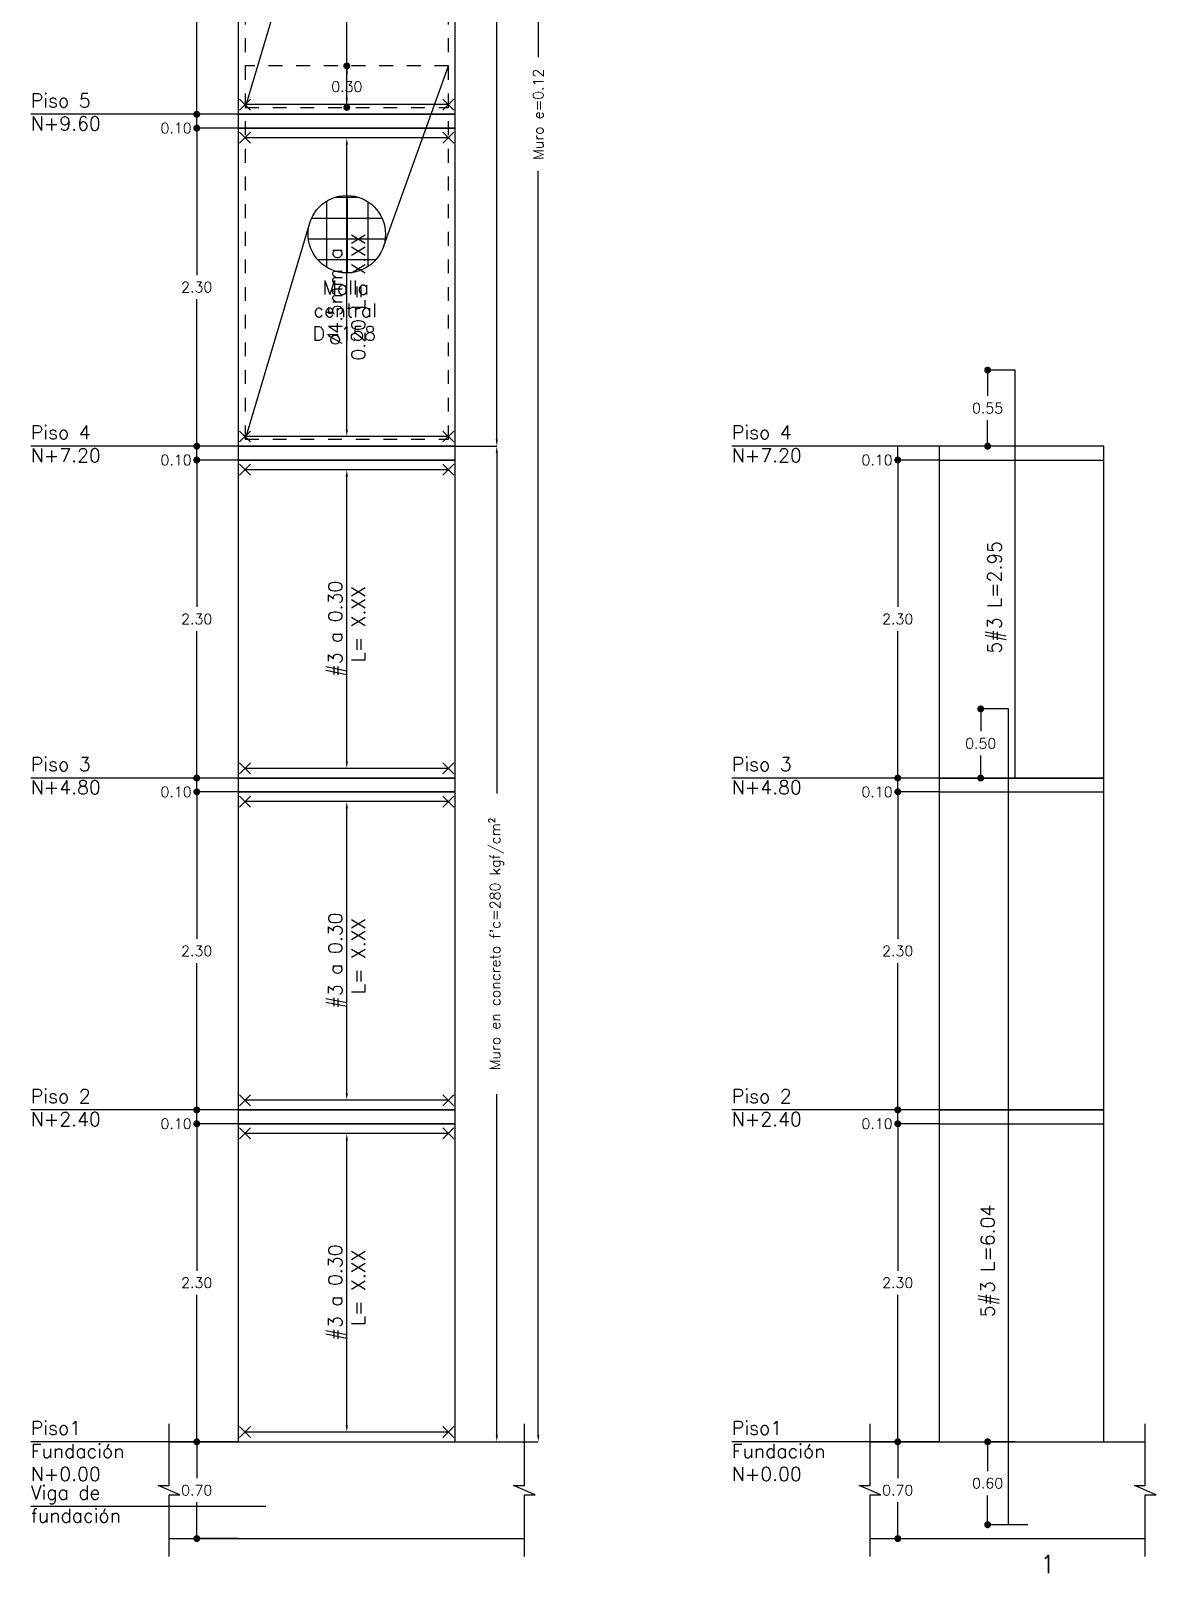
# Model space of a CAD drawing. Header units: millimetres. Extents: x -99999999 to 100000000, y -41 to 20.
# Drawn here: x 94.46 to 102.6, y -0.95 to 10.2 of the extents above; entities that cross this region are included whole.
import ezdxf

# ---------------------------------------------------------------- set-up
doc = ezdxf.new("R2010")
doc.units = ezdxf.units.MM
doc.header["$LTSCALE"] = 0.01
doc.header["$PDMODE"] = 3
doc.linetypes.add('DASHED2', pattern=[0.375, 0.25, -0.125])
for name, color, linetype in [('FC_BORDES', 4, 'Continuous'), ('FC_COTAS', 1, 'Continuous'), ('FC_ET_VSMM', 3, 'Continuous'), ('FC_LINEA CORTE', 1, 'Continuous'), ('FC_MALLA', 3, 'DASHED2'), ('FC_R-100', 12, 'Continuous'), ('FC_R-80', 11, 'Continuous'), ('FC_REFUERZO', 5, 'Continuous'), ('FC_REFUERZO 2', 1, 'Continuous')]:
    doc.layers.add(name, color=color, linetype=linetype)
doc.styles.add('FC_TEXT', font='romans.shx', dxfattribs={"height": 0.002})
doc.styles.add('FC_TEXT1', font='romans.shx')
doc.dimstyles.new('FC_COTAS', dxfattribs={"dimtxt": 0.0015, "dimasz": 0.001, "dimexe": 0, "dimexo": 0, "dimgap": 0.001, "dimtad": 1, "dimtih": 1, "dimtoh": 1, "dimzin": 0, "dimdsep": 46, "dimtxsty": 'FC_TEXT1', "dimblk": 'DOT', "dimcen": 0.09, "dimclrd": 256, "dimclre": 256, "dimclrt": 256, "dimadec": 0, "dimazin": 0, "dimtfac": 1, "dimtix": 1, "dimtmove": 2, "dimatfit": 3, "dimfxl": 1.002, "dimtolj": 1, "dimtzin": 0, "dimlwd": -1, "dimarcsym": 0})

# ---------------------------------------------------------------- blocks, each defined once
blk = doc.blocks.new('_Dot')
at = {"color": 0, "linetype": 'ByBlock', "lineweight": -2}
blk.add_line((-0.5, 0), (-1, 0), dxfattribs=at)
at = {"color": 0, "linetype": 'ByBlock', "const_width": 0.5}
blk.add_lwpolyline([(-0.25, 0, 1), (0.25, 0, 1)], format="xyb", close=True, dxfattribs=at)
blk = doc.blocks.new('*D642')
at = {"layer": 'Defpoints', "color": 0, "ltscale": 0.6, "transparency": 16777216}
for p in [(95.96, 0), (95.66, 0), (95.96, -0.7)]:
    blk.add_point(p, dxfattribs=at)
at = {"layer": 'FC_COTAS', "lineweight": -2, "ltscale": 0.6, "transparency": 16777216}
for p, q in [((95.96, 0), (95.66, 0)), ((95.96, -0.7), (95.66, -0.7))]:
    blk.add_line(p, q, dxfattribs=at)
at = {"layer": 'FC_COTAS', "ltscale": 0.6, "transparency": 16777216}
for p, q in [((95.66, -0.05), (95.66, -0.262)), ((95.66, -0.65), (95.66, -0.437))]:
    blk.add_line(p, q, dxfattribs=at)
at = {"layer": 'FC_COTAS', "ltscale": 0.6, "transparency": 16777216, "xscale": 0.05, "yscale": 0.05, "zscale": 0.05}
for p, rotation in [((95.66, 0), 90), ((95.66, -0.7), 270)]:
    blk.add_blockref('_Dot', p, dxfattribs=dict(at, rotation=rotation))
at = {"layer": 'FC_COTAS', "ltscale": 0.6, "transparency": 16777216, "insert": (95.66, -0.35), "char_height": 0.075, "attachment_point": 5, "style": 'FC_TEXT1'}
blk.add_mtext('\\A1;0.70', dxfattribs=at)
blk = doc.blocks.new('*U311')
at = {"layer": 'FC_LINEA CORTE'}
blk.add_lwpolyline([(0, -0.0096), (0, -0.00067), (0.00157, -0.00067), (-0.00157, 0.00067), (0, 0.00067), (0, 0.0096)], dxfattribs=at)
blk = doc.blocks.new('*D645')
at = {"layer": 'Defpoints', "color": 0, "ltscale": 0.6, "transparency": 16777216}
for p in [(95.66, 2.3), (95.96, 2.3), (95.96, 0)]:
    blk.add_point(p, dxfattribs=at)
at = {"layer": 'FC_COTAS', "lineweight": -2, "ltscale": 0.6, "transparency": 16777216}
for p, q in [((95.96, 2.3), (95.66, 2.3)), ((95.96, 0), (95.66, 0))]:
    blk.add_line(p, q, dxfattribs=at)
at = {"layer": 'FC_COTAS', "ltscale": 0.6, "transparency": 16777216}
for p, q in [((95.66, 2.25), (95.66, 1.237)), ((95.66, 0.05), (95.66, 1.062))]:
    blk.add_line(p, q, dxfattribs=at)
at = {"layer": 'FC_COTAS', "ltscale": 0.6, "transparency": 16777216, "xscale": 0.05, "yscale": 0.05, "zscale": 0.05}
for p, rotation in [((95.66, 2.3), 90), ((95.66, 0), 270)]:
    blk.add_blockref('_Dot', p, dxfattribs=dict(at, rotation=rotation))
at = {"layer": 'FC_COTAS', "ltscale": 0.6, "transparency": 16777216, "insert": (95.66, 1.15), "char_height": 0.075, "attachment_point": 5, "style": 'FC_TEXT1'}
blk.add_mtext('\\A1;2.30', dxfattribs=at)
blk = doc.blocks.new('*D646')
at = {"layer": 'Defpoints', "color": 0, "ltscale": 0.6, "transparency": 16777216}
for p in [(95.66, 2.4), (95.96, 2.4), (95.96, 2.3)]:
    blk.add_point(p, dxfattribs=at)
at = {"layer": 'FC_COTAS', "lineweight": -2, "ltscale": 0.6, "transparency": 16777216}
for p, q in [((95.96, 2.4), (95.66, 2.4)), ((95.96, 2.3), (95.66, 2.3))]:
    blk.add_line(p, q, dxfattribs=at)
at = {"layer": 'FC_COTAS', "ltscale": 0.6, "transparency": 16777216}
blk.add_line((95.66, 2.3), (95.66, 2.4), dxfattribs=at)
at = {"layer": 'FC_COTAS', "ltscale": 0.6, "transparency": 16777216, "insert": (95.51, 2.3), "char_height": 0.075, "attachment_point": 5, "style": 'FC_TEXT1'}
blk.add_mtext('\\A1;0.10', dxfattribs=at)
blk = doc.blocks.new('*U647')
at = {"color": 0}
blk.add_line((2.01, 0), (0.05, 0), dxfattribs=at)
at = {"layer": 'FC_REFUERZO 2', "ltscale": 0.9}
for p, q in [((-0.003, 0.053), (0.103, -0.053)), ((0.103, 0.053), (-0.003, -0.053)), ((2.063, 0.053), (1.957, -0.053)), ((1.957, 0.053), (2.063, -0.053))]:
    blk.add_line(p, q, dxfattribs=at)
blk = doc.blocks.new('*D648')
at = {"layer": 'Defpoints', "color": 0, "ltscale": 0.6, "transparency": 16777216}
for p in [(96.745, 2.23), (96.745, 2.23), (96.745, 0.07)]:
    blk.add_point(p, dxfattribs=at)
at = {"layer": 'FC_COTAS', "ltscale": 0.6, "transparency": 16777216}
blk.add_line((96.745, 0.12), (96.745, 2.18), dxfattribs=at)
for points in [[(96.737, 2.18), (96.753, 2.18), (96.745, 2.23)], [(96.737, 0.12), (96.753, 0.12), (96.745, 0.07)]]:
    blk.add_solid(points, dxfattribs=at)
blk = doc.blocks.new('*D649')
at = {"layer": 'Defpoints', "color": 0, "ltscale": 0.6, "transparency": 16777216}
for p in [(95.66, 4.7), (95.96, 4.7), (95.96, 2.4)]:
    blk.add_point(p, dxfattribs=at)
at = {"layer": 'FC_COTAS', "lineweight": -2, "ltscale": 0.6, "transparency": 16777216}
for p, q in [((95.96, 4.7), (95.66, 4.7)), ((95.96, 2.4), (95.66, 2.4))]:
    blk.add_line(p, q, dxfattribs=at)
at = {"layer": 'FC_COTAS', "ltscale": 0.6, "transparency": 16777216}
for p, q in [((95.66, 4.65), (95.66, 3.637)), ((95.66, 2.45), (95.66, 3.462))]:
    blk.add_line(p, q, dxfattribs=at)
at = {"layer": 'FC_COTAS', "ltscale": 0.6, "transparency": 16777216, "xscale": 0.05, "yscale": 0.05, "zscale": 0.05}
for p, rotation in [((95.66, 4.7), 90), ((95.66, 2.4), 270)]:
    blk.add_blockref('_Dot', p, dxfattribs=dict(at, rotation=rotation))
at = {"layer": 'FC_COTAS', "ltscale": 0.6, "transparency": 16777216, "insert": (95.66, 3.55), "char_height": 0.075, "attachment_point": 5, "style": 'FC_TEXT1'}
blk.add_mtext('\\A1;2.30', dxfattribs=at)
blk = doc.blocks.new('*D650')
at = {"layer": 'Defpoints', "color": 0, "ltscale": 0.6, "transparency": 16777216}
for p in [(95.66, 4.8), (95.96, 4.8), (95.96, 4.7)]:
    blk.add_point(p, dxfattribs=at)
at = {"layer": 'FC_COTAS', "lineweight": -2, "ltscale": 0.6, "transparency": 16777216}
for p, q in [((95.96, 4.8), (95.66, 4.8)), ((95.96, 4.7), (95.66, 4.7))]:
    blk.add_line(p, q, dxfattribs=at)
at = {"layer": 'FC_COTAS', "ltscale": 0.6, "transparency": 16777216}
blk.add_line((95.66, 4.7), (95.66, 4.8), dxfattribs=at)
at = {"layer": 'FC_COTAS', "ltscale": 0.6, "transparency": 16777216, "insert": (95.51, 4.7), "char_height": 0.075, "attachment_point": 5, "style": 'FC_TEXT1'}
blk.add_mtext('\\A1;0.10', dxfattribs=at)
blk = doc.blocks.new('*D651')
at = {"layer": 'Defpoints', "color": 0, "ltscale": 0.6, "transparency": 16777216}
for p in [(96.745, 4.63), (96.745, 4.63), (96.745, 2.47)]:
    blk.add_point(p, dxfattribs=at)
at = {"layer": 'FC_COTAS', "ltscale": 0.6, "transparency": 16777216}
blk.add_line((96.745, 2.52), (96.745, 4.58), dxfattribs=at)
for points in [[(96.737, 4.58), (96.753, 4.58), (96.745, 4.63)], [(96.737, 2.52), (96.753, 2.52), (96.745, 2.47)]]:
    blk.add_solid(points, dxfattribs=at)
blk = doc.blocks.new('*D652')
at = {"layer": 'Defpoints', "color": 0, "ltscale": 0.6, "transparency": 16777216}
for p in [(95.66, 7.1), (95.96, 7.1), (95.96, 4.8)]:
    blk.add_point(p, dxfattribs=at)
at = {"layer": 'FC_COTAS', "lineweight": -2, "ltscale": 0.6, "transparency": 16777216}
for p, q in [((95.96, 7.1), (95.66, 7.1)), ((95.96, 4.8), (95.66, 4.8))]:
    blk.add_line(p, q, dxfattribs=at)
at = {"layer": 'FC_COTAS', "ltscale": 0.6, "transparency": 16777216}
for p, q in [((95.66, 7.05), (95.66, 6.037)), ((95.66, 4.85), (95.66, 5.862))]:
    blk.add_line(p, q, dxfattribs=at)
at = {"layer": 'FC_COTAS', "ltscale": 0.6, "transparency": 16777216, "xscale": 0.05, "yscale": 0.05, "zscale": 0.05}
for p, rotation in [((95.66, 7.1), 90), ((95.66, 4.8), 270)]:
    blk.add_blockref('_Dot', p, dxfattribs=dict(at, rotation=rotation))
at = {"layer": 'FC_COTAS', "ltscale": 0.6, "transparency": 16777216, "insert": (95.66, 5.95), "char_height": 0.075, "attachment_point": 5, "style": 'FC_TEXT1'}
blk.add_mtext('\\A1;2.30', dxfattribs=at)
blk = doc.blocks.new('*D653')
at = {"layer": 'Defpoints', "color": 0, "ltscale": 0.6, "transparency": 16777216}
for p in [(95.66, 7.2), (95.96, 7.2), (95.96, 7.1)]:
    blk.add_point(p, dxfattribs=at)
at = {"layer": 'FC_COTAS', "lineweight": -2, "ltscale": 0.6, "transparency": 16777216}
for p, q in [((95.96, 7.2), (95.66, 7.2)), ((95.96, 7.1), (95.66, 7.1))]:
    blk.add_line(p, q, dxfattribs=at)
at = {"layer": 'FC_COTAS', "ltscale": 0.6, "transparency": 16777216}
blk.add_line((95.66, 7.1), (95.66, 7.2), dxfattribs=at)
at = {"layer": 'FC_COTAS', "ltscale": 0.6, "transparency": 16777216, "insert": (95.51, 7.1), "char_height": 0.075, "attachment_point": 5, "style": 'FC_TEXT1'}
blk.add_mtext('\\A1;0.10', dxfattribs=at)
blk = doc.blocks.new('*D654')
at = {"layer": 'Defpoints', "color": 0, "ltscale": 0.6, "transparency": 16777216}
for p in [(96.745, 7.03), (96.745, 7.03), (96.745, 4.87)]:
    blk.add_point(p, dxfattribs=at)
at = {"layer": 'FC_COTAS', "ltscale": 0.6, "transparency": 16777216}
blk.add_line((96.745, 4.92), (96.745, 6.98), dxfattribs=at)
for points in [[(96.737, 6.98), (96.753, 6.98), (96.745, 7.03)], [(96.737, 4.92), (96.753, 4.92), (96.745, 4.87)]]:
    blk.add_solid(points, dxfattribs=at)
blk = doc.blocks.new('*D655')
at = {"layer": 'Defpoints', "color": 0, "ltscale": 0.6, "transparency": 16777216}
for p in [(95.66, 9.5), (95.96, 9.5), (95.96, 7.2)]:
    blk.add_point(p, dxfattribs=at)
at = {"layer": 'FC_COTAS', "lineweight": -2, "ltscale": 0.6, "transparency": 16777216}
for p, q in [((95.96, 9.5), (95.66, 9.5)), ((95.96, 7.2), (95.66, 7.2))]:
    blk.add_line(p, q, dxfattribs=at)
at = {"layer": 'FC_COTAS', "ltscale": 0.6, "transparency": 16777216}
for p, q in [((95.66, 9.45), (95.66, 8.437)), ((95.66, 7.25), (95.66, 8.262))]:
    blk.add_line(p, q, dxfattribs=at)
at = {"layer": 'FC_COTAS', "ltscale": 0.6, "transparency": 16777216, "xscale": 0.05, "yscale": 0.05, "zscale": 0.05}
for p, rotation in [((95.66, 9.5), 90), ((95.66, 7.2), 270)]:
    blk.add_blockref('_Dot', p, dxfattribs=dict(at, rotation=rotation))
at = {"layer": 'FC_COTAS', "ltscale": 0.6, "transparency": 16777216, "insert": (95.66, 8.35), "char_height": 0.075, "attachment_point": 5, "style": 'FC_TEXT1'}
blk.add_mtext('\\A1;2.30', dxfattribs=at)
blk = doc.blocks.new('*D656')
at = {"layer": 'Defpoints', "color": 0, "ltscale": 0.6, "transparency": 16777216}
for p in [(95.66, 9.6), (95.96, 9.6), (95.96, 9.5)]:
    blk.add_point(p, dxfattribs=at)
at = {"layer": 'FC_COTAS', "lineweight": -2, "ltscale": 0.6, "transparency": 16777216}
for p, q in [((95.96, 9.6), (95.66, 9.6)), ((95.96, 9.5), (95.66, 9.5))]:
    blk.add_line(p, q, dxfattribs=at)
at = {"layer": 'FC_COTAS', "ltscale": 0.6, "transparency": 16777216}
blk.add_line((95.66, 9.5), (95.66, 9.6), dxfattribs=at)
at = {"layer": 'FC_COTAS', "ltscale": 0.6, "transparency": 16777216, "insert": (95.51, 9.5), "char_height": 0.075, "attachment_point": 5, "style": 'FC_TEXT1'}
blk.add_mtext('\\A1;0.10', dxfattribs=at)
blk = doc.blocks.new('*D657')
at = {"layer": 'Defpoints', "color": 0, "ltscale": 0.6, "transparency": 16777216}
for p in [(96.745, 9.95), (96.745, 9.95), (96.745, 9.65)]:
    blk.add_point(p, dxfattribs=at)
at = {"layer": 'FC_COTAS', "ltscale": 0.6, "transparency": 16777216}
for p, q in [((96.745, 9.9), (96.745, 9.8875)), ((96.745, 9.7), (96.745, 9.7125))]:
    blk.add_line(p, q, dxfattribs=at)
at = {"layer": 'FC_COTAS', "ltscale": 0.6, "transparency": 16777216, "xscale": 0.05, "yscale": 0.05, "zscale": 0.05}
for p, rotation in [((96.745, 9.95), 90), ((96.745, 9.65), 270)]:
    blk.add_blockref('_Dot', p, dxfattribs=dict(at, rotation=rotation))
at = {"layer": 'FC_COTAS', "ltscale": 0.6, "transparency": 16777216, "insert": (96.745, 9.8), "char_height": 0.075, "attachment_point": 5, "style": 'FC_TEXT1'}
blk.add_mtext('\\A1;0.30', dxfattribs=at)
blk = doc.blocks.new('*U658')
at = {"layer": 'FC_REFUERZO', "ltscale": 0.9}
h = blk.add_hatch(dxfattribs=at)
h.set_pattern_fill('_USER', color=256, scale=0.003, double=1, pattern_type=0)
h.set_pattern_definition([(0, (0, 0), (0, 0.003), []), (90, (0, 0), (-0.003, 2e-19), [])])
edge = h.paths.add_edge_path()
edge.add_arc((0, 0), 0.0056, 0, 360)
at = {"layer": 'FC_BORDES'}
blk.add_circle((0, 0), 0.0056, dxfattribs=at)
at = {"layer": 'FC_LINEA CORTE'}
for points in [[(0.0053, -0.00181), (0.0147, 0.02433)], [(-0.00533, 0.00172), (-0.0147, -0.02967)]]:
    blk.add_lwpolyline(points, dxfattribs=at)
at = {"layer": 'FC_R-80', "ltscale": 0.9, "style": 'FC_TEXT1'}
for tag, p in [('Malla_001', (-0.00351, -0.0087)), ('Malla_002', (-0.00494, -0.01203))]:
    blk.add_attdef(tag, p, '', height=0.002, dxfattribs=at)
blk = doc.blocks.new('*D659')
at = {"layer": 'Defpoints', "color": 0, "ltscale": 0.6, "transparency": 16777216}
for p in [(96.745, 9.43), (96.745, 9.43), (96.745, 7.27)]:
    blk.add_point(p, dxfattribs=at)
at = {"layer": 'FC_COTAS', "ltscale": 0.6, "transparency": 16777216}
blk.add_line((96.745, 7.32), (96.745, 9.38), dxfattribs=at)
for points in [[(96.737, 9.38), (96.753, 9.38), (96.745, 9.43)], [(96.737, 7.32), (96.753, 7.32), (96.745, 7.27)]]:
    blk.add_solid(points, dxfattribs=at)
blk = doc.blocks.new('*D660')
at = {"layer": 'Defpoints', "color": 0, "ltscale": 0.6, "transparency": 16777216}
for p in [(95.66, 11.9), (95.96, 11.9), (95.96, 9.6)]:
    blk.add_point(p, dxfattribs=at)
at = {"layer": 'FC_COTAS', "lineweight": -2, "ltscale": 0.6, "transparency": 16777216}
for p, q in [((95.96, 11.9), (95.66, 11.9)), ((95.96, 9.6), (95.66, 9.6))]:
    blk.add_line(p, q, dxfattribs=at)
at = {"layer": 'FC_COTAS', "ltscale": 0.6, "transparency": 16777216}
for p, q in [((95.66, 11.85), (95.66, 10.837)), ((95.66, 9.65), (95.66, 10.662))]:
    blk.add_line(p, q, dxfattribs=at)
at = {"layer": 'FC_COTAS', "ltscale": 0.6, "transparency": 16777216, "xscale": 0.05, "yscale": 0.05, "zscale": 0.05}
for p, rotation in [((95.66, 11.9), 90), ((95.66, 9.6), 270)]:
    blk.add_blockref('_Dot', p, dxfattribs=dict(at, rotation=rotation))
at = {"layer": 'FC_COTAS', "ltscale": 0.6, "transparency": 16777216, "insert": (95.66, 10.75), "char_height": 0.075, "attachment_point": 5, "style": 'FC_TEXT1'}
blk.add_mtext('\\A1;2.30', dxfattribs=at)
blk = doc.blocks.new('*D663')
at = {"layer": 'Defpoints', "color": 0, "ltscale": 0.6, "transparency": 16777216}
for p in [(96.745, 11.83), (96.745, 11.83), (96.745, 9.67)]:
    blk.add_point(p, dxfattribs=at)
at = {"layer": 'FC_COTAS', "ltscale": 0.6, "transparency": 16777216}
blk.add_line((96.745, 9.72), (96.745, 11.78), dxfattribs=at)
for points in [[(96.737, 11.78), (96.753, 11.78), (96.745, 11.83)], [(96.737, 9.72), (96.753, 9.72), (96.745, 9.67)]]:
    blk.add_solid(points, dxfattribs=at)
blk = doc.blocks.new('*D677')
at = {"layer": 'Defpoints', "color": 0, "ltscale": 0.6, "transparency": 16777216}
for p in [(97.53, 7.2), (97.83, 7.2), (97.53, 0)]:
    blk.add_point(p, dxfattribs=at)
at = {"layer": 'FC_COTAS', "lineweight": -2, "ltscale": 0.6, "transparency": 16777216}
for p, q in [((97.53, 7.2), (97.83, 7.2)), ((97.53, 0), (97.83, 0))]:
    blk.add_line(p, q, dxfattribs=at)
at = {"layer": 'FC_COTAS', "ltscale": 0.6, "transparency": 16777216}
for p, q in [((97.83, 7.15), (97.83, 4.688)), ((97.83, 0.05), (97.83, 2.513))]:
    blk.add_line(p, q, dxfattribs=at)
for points in [[(97.822, 7.15), (97.838, 7.15), (97.83, 7.2)], [(97.822, 0.05), (97.838, 0.05), (97.83, 0)]]:
    blk.add_solid(points, dxfattribs=at)
at = {"layer": 'FC_COTAS', "color": 11, "ltscale": 0.6, "transparency": 16777216, "insert": (97.83, 3.6), "char_height": 0.075, "attachment_point": 5, "rotation": 90, "style": 'FC_TEXT1'}
blk.add_mtext("\\A1;Muro en concreto f'c=280 kgf/cm²", dxfattribs=at)
blk = doc.blocks.new('*D678')
at = {"layer": 'Defpoints', "color": 0, "ltscale": 0.6, "transparency": 16777216}
for p in [(97.53, 19.2), (97.83, 19.2), (97.53, 7.2)]:
    blk.add_point(p, dxfattribs=at)
at = {"layer": 'FC_COTAS', "lineweight": -2, "ltscale": 0.6, "transparency": 16777216}
for p, q in [((97.53, 19.2), (97.83, 19.2)), ((97.53, 7.2), (97.83, 7.2))]:
    blk.add_line(p, q, dxfattribs=at)
at = {"layer": 'FC_COTAS', "ltscale": 0.6, "transparency": 16777216}
for p, q in [((97.83, 19.15), (97.83, 14.288)), ((97.83, 7.25), (97.83, 12.113))]:
    blk.add_line(p, q, dxfattribs=at)
for points in [[(97.822, 19.15), (97.838, 19.15), (97.83, 19.2)], [(97.822, 7.25), (97.838, 7.25), (97.83, 7.2)]]:
    blk.add_solid(points, dxfattribs=at)
at = {"layer": 'FC_COTAS', "color": 11, "ltscale": 0.6, "transparency": 16777216, "insert": (97.83, 13.2), "char_height": 0.075, "attachment_point": 5, "rotation": 90, "style": 'FC_TEXT1'}
blk.add_mtext("\\A1;Muro en concreto f'c=210 kgf/cm²", dxfattribs=at)
blk = doc.blocks.new('*D679')
at = {"layer": 'Defpoints', "color": 0, "ltscale": 0.6, "transparency": 16777216}
for p in [(97.53, 19.2), (98.13, 19.2), (97.53, 0)]:
    blk.add_point(p, dxfattribs=at)
at = {"layer": 'FC_COTAS', "lineweight": -2, "ltscale": 0.6, "transparency": 16777216}
for p, q in [((97.53, 19.2), (98.13, 19.2)), ((97.53, 0), (98.13, 0))]:
    blk.add_line(p, q, dxfattribs=at)
at = {"layer": 'FC_COTAS', "ltscale": 0.6, "transparency": 16777216}
for p, q in [((98.13, 19.15), (98.13, 10.013)), ((98.13, 0.05), (98.13, 9.188))]:
    blk.add_line(p, q, dxfattribs=at)
for points in [[(98.122, 19.15), (98.138, 19.15), (98.13, 19.2)], [(98.122, 0.05), (98.138, 0.05), (98.13, 0)]]:
    blk.add_solid(points, dxfattribs=at)
at = {"layer": 'FC_COTAS', "color": 11, "ltscale": 0.6, "transparency": 16777216, "insert": (98.13, 9.6), "char_height": 0.075, "attachment_point": 5, "rotation": 90, "style": 'FC_TEXT1'}
blk.add_mtext('\\A1;Muro e=0.12', dxfattribs=at)
blk = doc.blocks.new('*D680')
at = {"layer": 'Defpoints', "color": 0, "ltscale": 0.6, "transparency": 16777216}
for p in [(100.73, 0), (100.73, -0.7), (100.73, -0.7)]:
    blk.add_point(p, dxfattribs=at)
at = {"layer": 'FC_COTAS', "ltscale": 0.6, "transparency": 16777216}
for p, q in [((100.73, -0.05), (100.73, -0.262)), ((100.73, -0.65), (100.73, -0.437))]:
    blk.add_line(p, q, dxfattribs=at)
at = {"layer": 'FC_COTAS', "ltscale": 0.6, "transparency": 16777216, "xscale": 0.05, "yscale": 0.05, "zscale": 0.05}
for p, rotation in [((100.73, 0), 90), ((100.73, -0.7), 270)]:
    blk.add_blockref('_Dot', p, dxfattribs=dict(at, rotation=rotation))
at = {"layer": 'FC_COTAS', "ltscale": 0.6, "transparency": 16777216, "insert": (100.73, -0.35), "char_height": 0.075, "attachment_point": 5, "style": 'FC_TEXT1'}
blk.add_mtext('\\A1;0.70', dxfattribs=at)
blk = doc.blocks.new('*D681')
at = {"layer": 'Defpoints', "color": 0, "ltscale": 0.6, "transparency": 16777216}
for p in [(100.73, 2.3), (101.03, 2.3), (101.03, 0)]:
    blk.add_point(p, dxfattribs=at)
at = {"layer": 'FC_COTAS', "lineweight": -2, "ltscale": 0.6, "transparency": 16777216}
for p, q in [((101.03, 2.3), (100.73, 2.3)), ((101.03, 0), (100.73, 0))]:
    blk.add_line(p, q, dxfattribs=at)
at = {"layer": 'FC_COTAS', "ltscale": 0.6, "transparency": 16777216}
for p, q in [((100.73, 2.25), (100.73, 1.237)), ((100.73, 0.05), (100.73, 1.062))]:
    blk.add_line(p, q, dxfattribs=at)
at = {"layer": 'FC_COTAS', "ltscale": 0.6, "transparency": 16777216, "xscale": 0.05, "yscale": 0.05, "zscale": 0.05}
for p, rotation in [((100.73, 2.3), 90), ((100.73, 0), 270)]:
    blk.add_blockref('_Dot', p, dxfattribs=dict(at, rotation=rotation))
at = {"layer": 'FC_COTAS', "ltscale": 0.6, "transparency": 16777216, "insert": (100.73, 1.15), "char_height": 0.075, "attachment_point": 5, "style": 'FC_TEXT1'}
blk.add_mtext('\\A1;2.30', dxfattribs=at)
blk = doc.blocks.new('*D682')
at = {"layer": 'Defpoints', "color": 0, "ltscale": 0.6, "transparency": 16777216}
for p in [(100.73, 2.4), (101.03, 2.4), (101.03, 2.3)]:
    blk.add_point(p, dxfattribs=at)
at = {"layer": 'FC_COTAS', "lineweight": -2, "ltscale": 0.6, "transparency": 16777216}
for p, q in [((101.03, 2.4), (100.73, 2.4)), ((101.03, 2.3), (100.73, 2.3))]:
    blk.add_line(p, q, dxfattribs=at)
at = {"layer": 'FC_COTAS', "ltscale": 0.6, "transparency": 16777216}
blk.add_line((100.73, 2.3), (100.73, 2.4), dxfattribs=at)
at = {"layer": 'FC_COTAS', "ltscale": 0.6, "transparency": 16777216, "insert": (100.58, 2.3), "char_height": 0.075, "attachment_point": 5, "style": 'FC_TEXT1'}
blk.add_mtext('\\A1;0.10', dxfattribs=at)
blk = doc.blocks.new('*D683')
at = {"layer": 'Defpoints', "color": 0, "ltscale": 0.6, "transparency": 16777216}
for p in [(100.73, 4.7), (101.03, 4.7), (101.03, 2.4)]:
    blk.add_point(p, dxfattribs=at)
at = {"layer": 'FC_COTAS', "lineweight": -2, "ltscale": 0.6, "transparency": 16777216}
for p, q in [((101.03, 4.7), (100.73, 4.7)), ((101.03, 2.4), (100.73, 2.4))]:
    blk.add_line(p, q, dxfattribs=at)
at = {"layer": 'FC_COTAS', "ltscale": 0.6, "transparency": 16777216}
for p, q in [((100.73, 4.65), (100.73, 3.637)), ((100.73, 2.45), (100.73, 3.462))]:
    blk.add_line(p, q, dxfattribs=at)
at = {"layer": 'FC_COTAS', "ltscale": 0.6, "transparency": 16777216, "xscale": 0.05, "yscale": 0.05, "zscale": 0.05}
for p, rotation in [((100.73, 4.7), 90), ((100.73, 2.4), 270)]:
    blk.add_blockref('_Dot', p, dxfattribs=dict(at, rotation=rotation))
at = {"layer": 'FC_COTAS', "ltscale": 0.6, "transparency": 16777216, "insert": (100.73, 3.55), "char_height": 0.075, "attachment_point": 5, "style": 'FC_TEXT1'}
blk.add_mtext('\\A1;2.30', dxfattribs=at)
blk = doc.blocks.new('*D684')
at = {"layer": 'Defpoints', "color": 0, "ltscale": 0.6, "transparency": 16777216}
for p in [(100.73, 4.8), (101.03, 4.8), (101.03, 4.7)]:
    blk.add_point(p, dxfattribs=at)
at = {"layer": 'FC_COTAS', "lineweight": -2, "ltscale": 0.6, "transparency": 16777216}
for p, q in [((101.03, 4.8), (100.73, 4.8)), ((101.03, 4.7), (100.73, 4.7))]:
    blk.add_line(p, q, dxfattribs=at)
at = {"layer": 'FC_COTAS', "ltscale": 0.6, "transparency": 16777216}
blk.add_line((100.73, 4.7), (100.73, 4.8), dxfattribs=at)
at = {"layer": 'FC_COTAS', "ltscale": 0.6, "transparency": 16777216, "insert": (100.58, 4.7), "char_height": 0.075, "attachment_point": 5, "style": 'FC_TEXT1'}
blk.add_mtext('\\A1;0.10', dxfattribs=at)
blk = doc.blocks.new('*D685')
at = {"layer": 'Defpoints', "color": 0, "ltscale": 0.6, "transparency": 16777216}
for p in [(100.73, 7.1), (101.03, 7.1), (101.03, 4.8)]:
    blk.add_point(p, dxfattribs=at)
at = {"layer": 'FC_COTAS', "lineweight": -2, "ltscale": 0.6, "transparency": 16777216}
for p, q in [((101.03, 7.1), (100.73, 7.1)), ((101.03, 4.8), (100.73, 4.8))]:
    blk.add_line(p, q, dxfattribs=at)
at = {"layer": 'FC_COTAS', "ltscale": 0.6, "transparency": 16777216}
for p, q in [((100.73, 7.05), (100.73, 6.037)), ((100.73, 4.85), (100.73, 5.862))]:
    blk.add_line(p, q, dxfattribs=at)
at = {"layer": 'FC_COTAS', "ltscale": 0.6, "transparency": 16777216, "xscale": 0.05, "yscale": 0.05, "zscale": 0.05}
for p, rotation in [((100.73, 7.1), 90), ((100.73, 4.8), 270)]:
    blk.add_blockref('_Dot', p, dxfattribs=dict(at, rotation=rotation))
at = {"layer": 'FC_COTAS', "ltscale": 0.6, "transparency": 16777216, "insert": (100.73, 5.95), "char_height": 0.075, "attachment_point": 5, "style": 'FC_TEXT1'}
blk.add_mtext('\\A1;2.30', dxfattribs=at)
blk = doc.blocks.new('*D686')
at = {"layer": 'Defpoints', "color": 0, "ltscale": 0.6, "transparency": 16777216}
for p in [(100.73, 7.2), (101.03, 7.2), (101.03, 7.1)]:
    blk.add_point(p, dxfattribs=at)
at = {"layer": 'FC_COTAS', "lineweight": -2, "ltscale": 0.6, "transparency": 16777216}
for p, q in [((101.03, 7.2), (100.73, 7.2)), ((101.03, 7.1), (100.73, 7.1))]:
    blk.add_line(p, q, dxfattribs=at)
at = {"layer": 'FC_COTAS', "ltscale": 0.6, "transparency": 16777216}
blk.add_line((100.73, 7.1), (100.73, 7.2), dxfattribs=at)
at = {"layer": 'FC_COTAS', "ltscale": 0.6, "transparency": 16777216, "insert": (100.58, 7.1), "char_height": 0.075, "attachment_point": 5, "style": 'FC_TEXT1'}
blk.add_mtext('\\A1;0.10', dxfattribs=at)
blk = doc.blocks.new('*D687')
at = {"layer": 'Defpoints', "color": 0, "ltscale": 0.6, "transparency": 16777216}
for p in [(101.58, 0), (101.38, 0), (101.58, -0.6)]:
    blk.add_point(p, dxfattribs=at)
at = {"layer": 'FC_COTAS', "lineweight": -2, "ltscale": 0.6, "transparency": 16777216}
for p, q in [((101.58, 0), (101.38, 0)), ((101.58, -0.6), (101.38, -0.6))]:
    blk.add_line(p, q, dxfattribs=at)
at = {"layer": 'FC_COTAS', "ltscale": 0.6, "transparency": 16777216}
for p, q in [((101.38, -0.05), (101.38, -0.213)), ((101.38, -0.55), (101.38, -0.388))]:
    blk.add_line(p, q, dxfattribs=at)
at = {"layer": 'FC_COTAS', "ltscale": 0.6, "transparency": 16777216, "xscale": 0.05, "yscale": 0.05, "zscale": 0.05}
for p, rotation in [((101.38, 0), 90), ((101.38, -0.6), 270)]:
    blk.add_blockref('_Dot', p, dxfattribs=dict(at, rotation=rotation))
at = {"layer": 'FC_COTAS', "ltscale": 0.6, "transparency": 16777216, "insert": (101.38, -0.3), "char_height": 0.075, "attachment_point": 5, "style": 'FC_TEXT1'}
blk.add_mtext('\\A1;0.60', dxfattribs=at)
blk = doc.blocks.new('*D688')
at = {"layer": 'Defpoints', "color": 0, "ltscale": 0.6, "transparency": 16777216}
for p in [(101.33, 5.3), (101.53, 5.3), (101.53, 4.8)]:
    blk.add_point(p, dxfattribs=at)
at = {"layer": 'FC_COTAS', "lineweight": -2, "ltscale": 0.6, "transparency": 16777216}
for p, q in [((101.53, 5.3), (101.33, 5.3)), ((101.53, 4.8), (101.33, 4.8))]:
    blk.add_line(p, q, dxfattribs=at)
at = {"layer": 'FC_COTAS', "ltscale": 0.6, "transparency": 16777216}
for p, q in [((101.33, 5.25), (101.33, 5.138)), ((101.33, 4.85), (101.33, 4.963))]:
    blk.add_line(p, q, dxfattribs=at)
at = {"layer": 'FC_COTAS', "ltscale": 0.6, "transparency": 16777216, "xscale": 0.05, "yscale": 0.05, "zscale": 0.05}
for p, rotation in [((101.33, 5.3), 90), ((101.33, 4.8), 270)]:
    blk.add_blockref('_Dot', p, dxfattribs=dict(at, rotation=rotation))
at = {"layer": 'FC_COTAS', "ltscale": 0.6, "transparency": 16777216, "insert": (101.33, 5.05), "char_height": 0.075, "attachment_point": 5, "style": 'FC_TEXT1'}
blk.add_mtext('\\A1;0.50', dxfattribs=at)
blk = doc.blocks.new('*D689')
at = {"layer": 'Defpoints', "color": 0, "ltscale": 0.6, "transparency": 16777216}
for p in [(101.38, 7.75), (101.58, 7.75), (101.58, 7.2)]:
    blk.add_point(p, dxfattribs=at)
at = {"layer": 'FC_COTAS', "lineweight": -2, "ltscale": 0.6, "transparency": 16777216}
for p, q in [((101.58, 7.75), (101.38, 7.75)), ((101.58, 7.2), (101.38, 7.2))]:
    blk.add_line(p, q, dxfattribs=at)
at = {"layer": 'FC_COTAS', "ltscale": 0.6, "transparency": 16777216}
for p, q in [((101.38, 7.7), (101.38, 7.563)), ((101.38, 7.25), (101.38, 7.388))]:
    blk.add_line(p, q, dxfattribs=at)
at = {"layer": 'FC_COTAS', "ltscale": 0.6, "transparency": 16777216, "xscale": 0.05, "yscale": 0.05, "zscale": 0.05}
for p, rotation in [((101.38, 7.75), 90), ((101.38, 7.2), 270)]:
    blk.add_blockref('_Dot', p, dxfattribs=dict(at, rotation=rotation))
at = {"layer": 'FC_COTAS', "ltscale": 0.6, "transparency": 16777216, "insert": (101.38, 7.475), "char_height": 0.075, "attachment_point": 5, "style": 'FC_TEXT1'}
blk.add_mtext('\\A1;0.55', dxfattribs=at)

msp = doc.modelspace()

# ---------------------------------------------------------------- linework, layer by layer
at = {"layer": 'FC_BORDES', "ltscale": 0.6}
for p, q in [((95.46, 0), (98.03, 0)), ((95.46, -0.7), (98.03, -0.7))]:
    msp.add_line(p, q, dxfattribs=at)
at = {"layer": 'FC_BORDES', "ltscale": 0.9}
for points in [[(95.96, 9.6), (97.53, 9.6), (97.53, 12), (95.96, 12)], [(95.96, 7.2), (97.53, 7.2), (97.53, 9.6), (95.96, 9.6)], [(95.96, 9.5), (97.53, 9.5)], [(95.96, 4.8), (97.53, 4.8), (97.53, 7.2), (95.96, 7.2)], [(95.96, 7.1), (97.53, 7.1)], [(95.96, 2.4), (97.53, 2.4), (97.53, 4.8), (95.96, 4.8)], [(95.96, 4.7), (97.53, 4.7)], [(95.96, 0), (97.53, 0), (97.53, 2.4), (95.96, 2.4)], [(95.96, 2.3), (97.53, 2.3)]]:
    msp.add_lwpolyline(points, close=True, dxfattribs=at)
at = {"layer": 'FC_BORDES', "ltscale": 0.6}
for points in [[(101.03, 4.8), (102.22, 4.8), (102.22, 7.2), (101.03, 7.2)], [(101.03, 2.4), (102.22, 2.4), (102.22, 4.8), (101.03, 4.8)], [(101.03, 0), (102.22, 0), (102.22, 2.4), (101.03, 2.4)]]:
    msp.add_lwpolyline(points, close=True, dxfattribs=at)
for points in [[(101.03, 7.1), (102.22, 7.1)], [(101.03, 4.7), (102.22, 4.7)], [(101.03, 2.3), (102.22, 2.3)], [(100.53, 0), (102.52, 0)], [(100.53, -0.7), (102.52, -0.7)]]:
    msp.add_lwpolyline(points, dxfattribs=at)
at = {"layer": 'FC_LINEA CORTE', "ltscale": 0.35}
for p, q in [((95.96, 9.6), (94.46, 9.6)), ((95.96, 7.2), (94.46, 7.2)), ((101.03, 7.2), (99.53, 7.2)), ((95.96, 4.8), (94.46, 4.8)), ((101.03, 4.8), (99.53, 4.8)), ((95.96, 2.4), (94.46, 2.4)), ((101.03, 2.4), (99.53, 2.4)), ((95.96, 0), (94.46, 0)), ((101.03, 0), (99.53, 0))]:
    msp.add_line(p, q, dxfattribs=at)
at = {"layer": 'FC_MALLA', "ltscale": 0.35}
for points in [[(96.01, 9.65), (97.48, 9.65), (97.48, 12.35), (96.01, 12.35)], [(96.01, 7.25), (97.48, 7.25), (97.48, 9.95), (96.01, 9.95)]]:
    msp.add_lwpolyline(points, close=True, dxfattribs=at)
at = {"layer": 'FC_REFUERZO', "ltscale": 0.6}
for points in [[(101.58, 4.8), (101.58, 7.75)], [(101.67, -0.6), (101.53, -0.6), (101.53, 5.3)]]:
    msp.add_lwpolyline(points, dxfattribs=at)

# ---------------------------------------------------------------- block references
at = {"layer": 'FC_ET_VSMM', "ltscale": 0.6, "xscale": 50, "yscale": 50, "zscale": 50}
for p in [(95.46, -0.35), (98.03, -0.35), (100.53, -0.35), (102.52, -0.35)]:
    msp.add_blockref('*U311', p, dxfattribs=at)
at = {"layer": 'FC_MALLA', "ltscale": 0.6}
ref = msp.add_blockref('*U658', (96.745, 11.133), dxfattribs=dict(at, xscale=50, yscale=50, zscale=50))
ref.add_attrib('Malla_001', 'Malla', (96.57, 10.698), dxfattribs={"layer": 'FC_R-80', "ltscale": 0.9, "height": 0.1, "style": 'FC_TEXT1'})
ref.add_attrib('Malla_002', 'central', (96.503, 10.532), dxfattribs={"layer": 'FC_R-80', "ltscale": 0.9, "height": 0.1, "style": 'FC_TEXT1'})
ref.add_attrib('Malla_003', 'D-158', (96.498, 10.365), dxfattribs={"layer": 'FC_R-80', "ltscale": 0.9, "height": 0.1, "style": 'FC_TEXT1'})
ref = msp.add_blockref('*U658', (96.745, 8.733), dxfattribs=dict(at, xscale=50, yscale=50, zscale=50))
ref.add_attrib('Malla_001', 'Malla', (96.57, 8.298), dxfattribs={"layer": 'FC_R-80', "ltscale": 0.9, "height": 0.1, "style": 'FC_TEXT1'})
ref.add_attrib('Malla_002', 'central', (96.503, 8.132), dxfattribs={"layer": 'FC_R-80', "ltscale": 0.9, "height": 0.1, "style": 'FC_TEXT1'})
ref.add_attrib('Malla_003', 'D-158', (96.498, 7.965), dxfattribs={"layer": 'FC_R-80', "ltscale": 0.9, "height": 0.1, "style": 'FC_TEXT1'})
at = {"layer": 'FC_REFUERZO', "ltscale": 0.6, "xscale": 0.75, "yscale": 0.75, "zscale": 0.75}
for p in [(95.972, 9.67), (95.972, 9.43), (95.972, 7.27), (95.972, 7.03), (95.972, 4.87), (95.972, 4.63), (95.972, 2.47), (95.972, 2.23), (95.972, 0.07)]:
    msp.add_blockref('*U647', p, dxfattribs=at)

# ---------------------------------------------------------------- texts
at = {"layer": 'FC_R-100', "style": 'FC_TEXT'}
msp.add_text(' 1', height=0.13, dxfattribs=at).set_placement((101.67, -0.95))
at = {"layer": 'FC_R-80', "ltscale": 0.6, "char_height": 0.1, "attachment_point": 1, "style": 'FC_TEXT1'}
for s, insert, width in [('Piso 5^M^JN+9.60', (94.46, 9.75), 0.75), ('Piso 4^M^JN+7.20', (94.46, 7.35), 0.75), ('Piso 4^M^JN+7.20', (99.53, 7.35), 0.75), ('Piso 3^M^JN+4.80', (94.46, 4.95), 0.75), ('Piso 3^M^JN+4.80', (99.53, 4.95), 0.75), ('Piso 2^M^JN+2.40', (94.46, 2.55), 0.75), ('Piso 2^M^JN+2.40', (99.53, 2.55), 0.75), ('Piso1^M^JFundación ^M^JN+0.00', (94.46, 0.15), 0.75), ('Piso1^M^JFundación ^M^JN+0.00', (99.53, 0.15), 0.75), ('Viga de ^M^Jfundación', (94.46, -0.317), 0.6)]:
    msp.add_mtext(s, dxfattribs=dict(at, insert=insert, width=width))
at = {"layer": 'FC_R-80', "ltscale": 0.6, "char_height": 0.1, "rotation": 90, "style": 'FC_TEXT1'}
for s, insert, width, attachment_point in [('%%C4.5mm a^M^J0.20 L= X.XX', (96.745, 8.28), 1.2, 5), ('5#3 L=2.95', (101.38, 5.7), 1.3, 1), ('#3 a 0.30^M^J L= X.XX', (96.745, 5.88), 1.2, 5), ('#3 a 0.30^M^J L= X.XX', (96.745, 3.48), 1.2, 5), ('5#3 L=6.04', (101.33, 0.9), 1.3, 1), ('#3 a 0.30^M^J L= X.XX', (96.745, 1.08), 1.2, 5)]:
    msp.add_mtext(s, dxfattribs=dict(at, insert=insert, width=width, attachment_point=attachment_point))

# ---------------------------------------------------------------- dimensions: what is measured, and where the dimension line sits
at = {"layer": 'FC_COTAS', "ltscale": 0.6}
for base, p1, p2, text, picture, middle in [((97.83, 19.2), (97.53, 7.2), (97.53, 19.2), "Muro en concreto f'c=210 kgf/cm²", '*D678', (97.83, 13.2)), ((98.13, 19.2), (97.53, 0), (97.53, 19.2), 'Muro e=0.12', '*D679', (98.13, 9.6)), ((97.83, 7.2), (97.53, 0), (97.53, 7.2), "Muro en concreto f'c=280 kgf/cm²", '*D677', (97.83, 3.6))]:
    dim = msp.add_linear_dim(base=base, p1=p1, p2=p2, angle=90, text=text, dimstyle='FC_COTAS', override={"dimscale": 0, "dimtxt": 0.0015, "dimasz": 0.001, "dimtxsty": 'FC_TEXT1', "dimsah": 1, "dimclrt": 11, "dimtix": 1, "dimtofl": 1, "dimtmove": 2, "dimatfit": 3}, dxfattribs=at)
    dim.commit()
    dim.dimension.update_dxf_attribs({"geometry": picture, "text_midpoint": middle, "dimtype": 128, "text_rotation": 90})
for base, p1, p2, picture, middle in [((95.66, 11.9), (95.96, 9.6), (95.96, 11.9), '*D660', (95.66, 10.75)), ((96.745, 9.95), (96.745, 9.65), (96.745, 9.95), '*D657', (96.745, 9.8)), ((95.66, 9.6), (95.96, 9.5), (95.96, 9.6), '*D656', (95.51, 9.5)), ((95.66, 9.5), (95.96, 7.2), (95.96, 9.5), '*D655', (95.66, 8.35)), ((101.38, 7.75), (101.58, 7.2), (101.58, 7.75), '*D689', (101.38, 7.475)), ((95.66, 7.2), (95.96, 7.1), (95.96, 7.2), '*D653', (95.51, 7.1)), ((100.73, 7.2), (101.03, 7.1), (101.03, 7.2), '*D686', (100.58, 7.1)), ((95.66, 7.1), (95.96, 4.8), (95.96, 7.1), '*D652', (95.66, 5.95)), ((100.73, 7.1), (101.03, 4.8), (101.03, 7.1), '*D685', (100.73, 5.95)), ((101.33, 5.3), (101.53, 4.8), (101.53, 5.3), '*D688', (101.33, 5.05)), ((95.66, 4.8), (95.96, 4.7), (95.96, 4.8), '*D650', (95.51, 4.7)), ((100.73, 4.8), (101.03, 4.7), (101.03, 4.8), '*D684', (100.58, 4.7)), ((95.66, 4.7), (95.96, 2.4), (95.96, 4.7), '*D649', (95.66, 3.55)), ((100.73, 4.7), (101.03, 2.4), (101.03, 4.7), '*D683', (100.73, 3.55)), ((95.66, 2.4), (95.96, 2.3), (95.96, 2.4), '*D646', (95.51, 2.3)), ((100.73, 2.4), (101.03, 2.3), (101.03, 2.4), '*D682', (100.58, 2.3)), ((95.66, 2.3), (95.96, 0), (95.96, 2.3), '*D645', (95.66, 1.15)), ((100.73, 2.3), (101.03, 0), (101.03, 2.3), '*D681', (100.73, 1.15)), ((100.73, -0.7), (100.73, 0), (100.73, -0.7), '*D680', (100.73, -0.35)), ((101.38, 0), (101.58, -0.6), (101.58, 0), '*D687', (101.38, -0.3))]:
    dim = msp.add_linear_dim(base=base, p1=p1, p2=p2, angle=90, dimstyle='FC_COTAS', override={"dimscale": 0, "dimtxt": 0.0015, "dimasz": 0.001, "dimblk1": 'Dot', "dimblk2": 'Dot', "dimsah": 1, "dimtix": 1, "dimtofl": 1, "dimtmove": 2, "dimatfit": 3}, dxfattribs=at)
    dim.commit()
    dim.dimension.update_dxf_attribs({"geometry": picture, "text_midpoint": middle, "dimtype": 128})
for base, p1, p2, picture, middle in [((96.745, 11.83), (96.745, 9.67), (96.745, 11.83), '*D663', (96.745, 10.68)), ((96.745, 9.43), (96.745, 7.27), (96.745, 9.43), '*D659', (96.745, 8.28)), ((96.745, 7.03), (96.745, 4.87), (96.745, 7.03), '*D654', (96.745, 5.88)), ((96.745, 4.63), (96.745, 2.47), (96.745, 4.63), '*D651', (96.745, 3.48)), ((96.745, 2.23), (96.745, 0.07), (96.745, 2.23), '*D648', (96.745, 1.08))]:
    dim = msp.add_linear_dim(base=base, p1=p1, p2=p2, angle=90, text=' ', dimstyle='FC_COTAS', override={"dimscale": 0, "dimtxt": 0.1, "dimasz": 0.001, "dimsah": 1, "dimtix": 0, "dimtofl": 1, "dimtmove": 2, "dimatfit": 3}, dxfattribs=at)
    dim.commit()
    dim.dimension.update_dxf_attribs({"geometry": picture, "text_midpoint": middle, "dimtype": 128})
dim = msp.add_linear_dim(base=(95.66, 0), p1=(95.96, -0.7), p2=(95.96, 0), angle=90, dimstyle='FC_COTAS', override={"dimscale": 0, "dimtxt": 0.0015, "dimasz": 0.001, "dimblk1": 'Dot', "dimblk2": 'Dot', "dimsah": 1, "dimtix": 1, "dimtofl": 1, "dimtmove": 2, "dimatfit": 3}, dxfattribs=at)
dim.commit()
dim.dimension.update_dxf_attribs({"geometry": '*D642', "text_midpoint": (95.66, -0.35)})

# ---------------------------------------------------------------- leaders
at = {"layer": 'FC_LINEA CORTE', "ltscale": 0.6}
msp.add_leader([(96.16, -0.467), (95.76, -0.467), (94.46, -0.467)], dimstyle='FC_COTAS', override={"dimscale": 0, "dimasz": 0.001}, dxfattribs=at)

doc.saveas('drawing.dxf')
